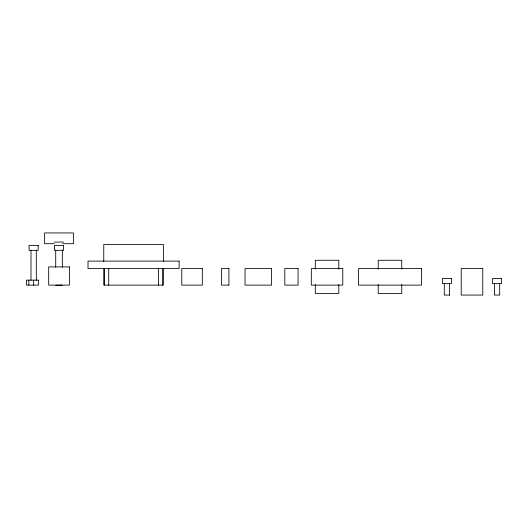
<?xml version="1.0" encoding="UTF-8"?>
<svg xmlns="http://www.w3.org/2000/svg" width="528" height="528" viewBox="0 0 528 528"><rect width="100%" height="100%" fill="white"/><g stroke="black" fill="none" stroke-linecap="round" stroke-linejoin="round"><path stroke-width="0.79" d="M54.476 242.055L63.591 242.055M54.503 243.705L44.623 243.705L44.623 232.94L73.445 232.94L73.445 243.705L62.74 243.705M228.895 268.554L221.456 268.554L221.45 285.12L228.895 285.12M55.717 285.206L62.344 285.206M449.579 295.06L444.299 295.06L444.286 283.226M499.693 283.226L499.693 295.06L494.406 295.06L494.393 283.226M449.585 283.226L449.585 295.06M401.755 269.161L401.755 260.271L378.233 260.271L378.233 269.161M401.755 284.513L401.755 293.403L378.233 293.403L378.233 284.513M338.811 269.161L338.811 260.271L315.289 260.271L315.289 269.161M338.811 284.513L338.811 293.403L315.289 293.403L315.289 284.513M228.901 268.554L228.901 285.12M163.39 261.584L163.39 244.537L103.759 244.537L103.759 261.584M163.39 268.884L163.39 285.12L103.759 285.12L103.759 268.884M162.565 268.31L162.565 285.12M158.42 268.31L158.42 285.12M108.728 268.31L108.728 285.12M104.584 268.31L104.584 285.12M62.344 250.087L62.344 267.241M55.717 250.087L55.717 267.241M36.3 250.232L36.3 280.269M33.647 280.15L33.647 285.12M30.994 250.232L30.994 280.269M28.842 280.15L28.842 285.12M38.201 245.362L29.093 245.362L29.093 250.331L38.201 250.331L38.201 245.362M63.591 245.362L54.476 245.362L54.476 250.331L63.591 250.331L63.591 245.362M179.124 261.103L88.018 261.103L88.018 268.554L179.124 268.554L179.124 261.103M69.386 266.897L48.682 266.897L48.682 285.12L69.386 285.12L69.386 266.897M202.316 268.554L181.777 268.554L181.777 285.12L202.316 285.12L202.316 268.554M271.557 268.554L245.051 268.554L245.051 285.12L271.557 285.12L271.557 268.554M298.063 268.554L284.81 268.554L284.81 285.12L298.063 285.12L298.063 268.554M342.784 268.554L311.315 268.554L311.315 285.12L342.784 285.12L342.784 268.554M421.469 268.554L358.525 268.554L358.525 285.12L421.469 285.12L421.469 268.554M482.757 268.554L461.221 268.554L461.221 295.06L482.757 295.06L482.757 268.554M451.493 278.494L442.378 278.494L442.378 283.463L451.493 283.463L451.493 278.494M501.6 278.494L492.492 278.494L492.492 283.463L501.6 283.463L501.6 278.494M38.452 280.15L26.4 280.15L26.4 285.12L38.452 285.12L38.452 280.15"/></g></svg>
